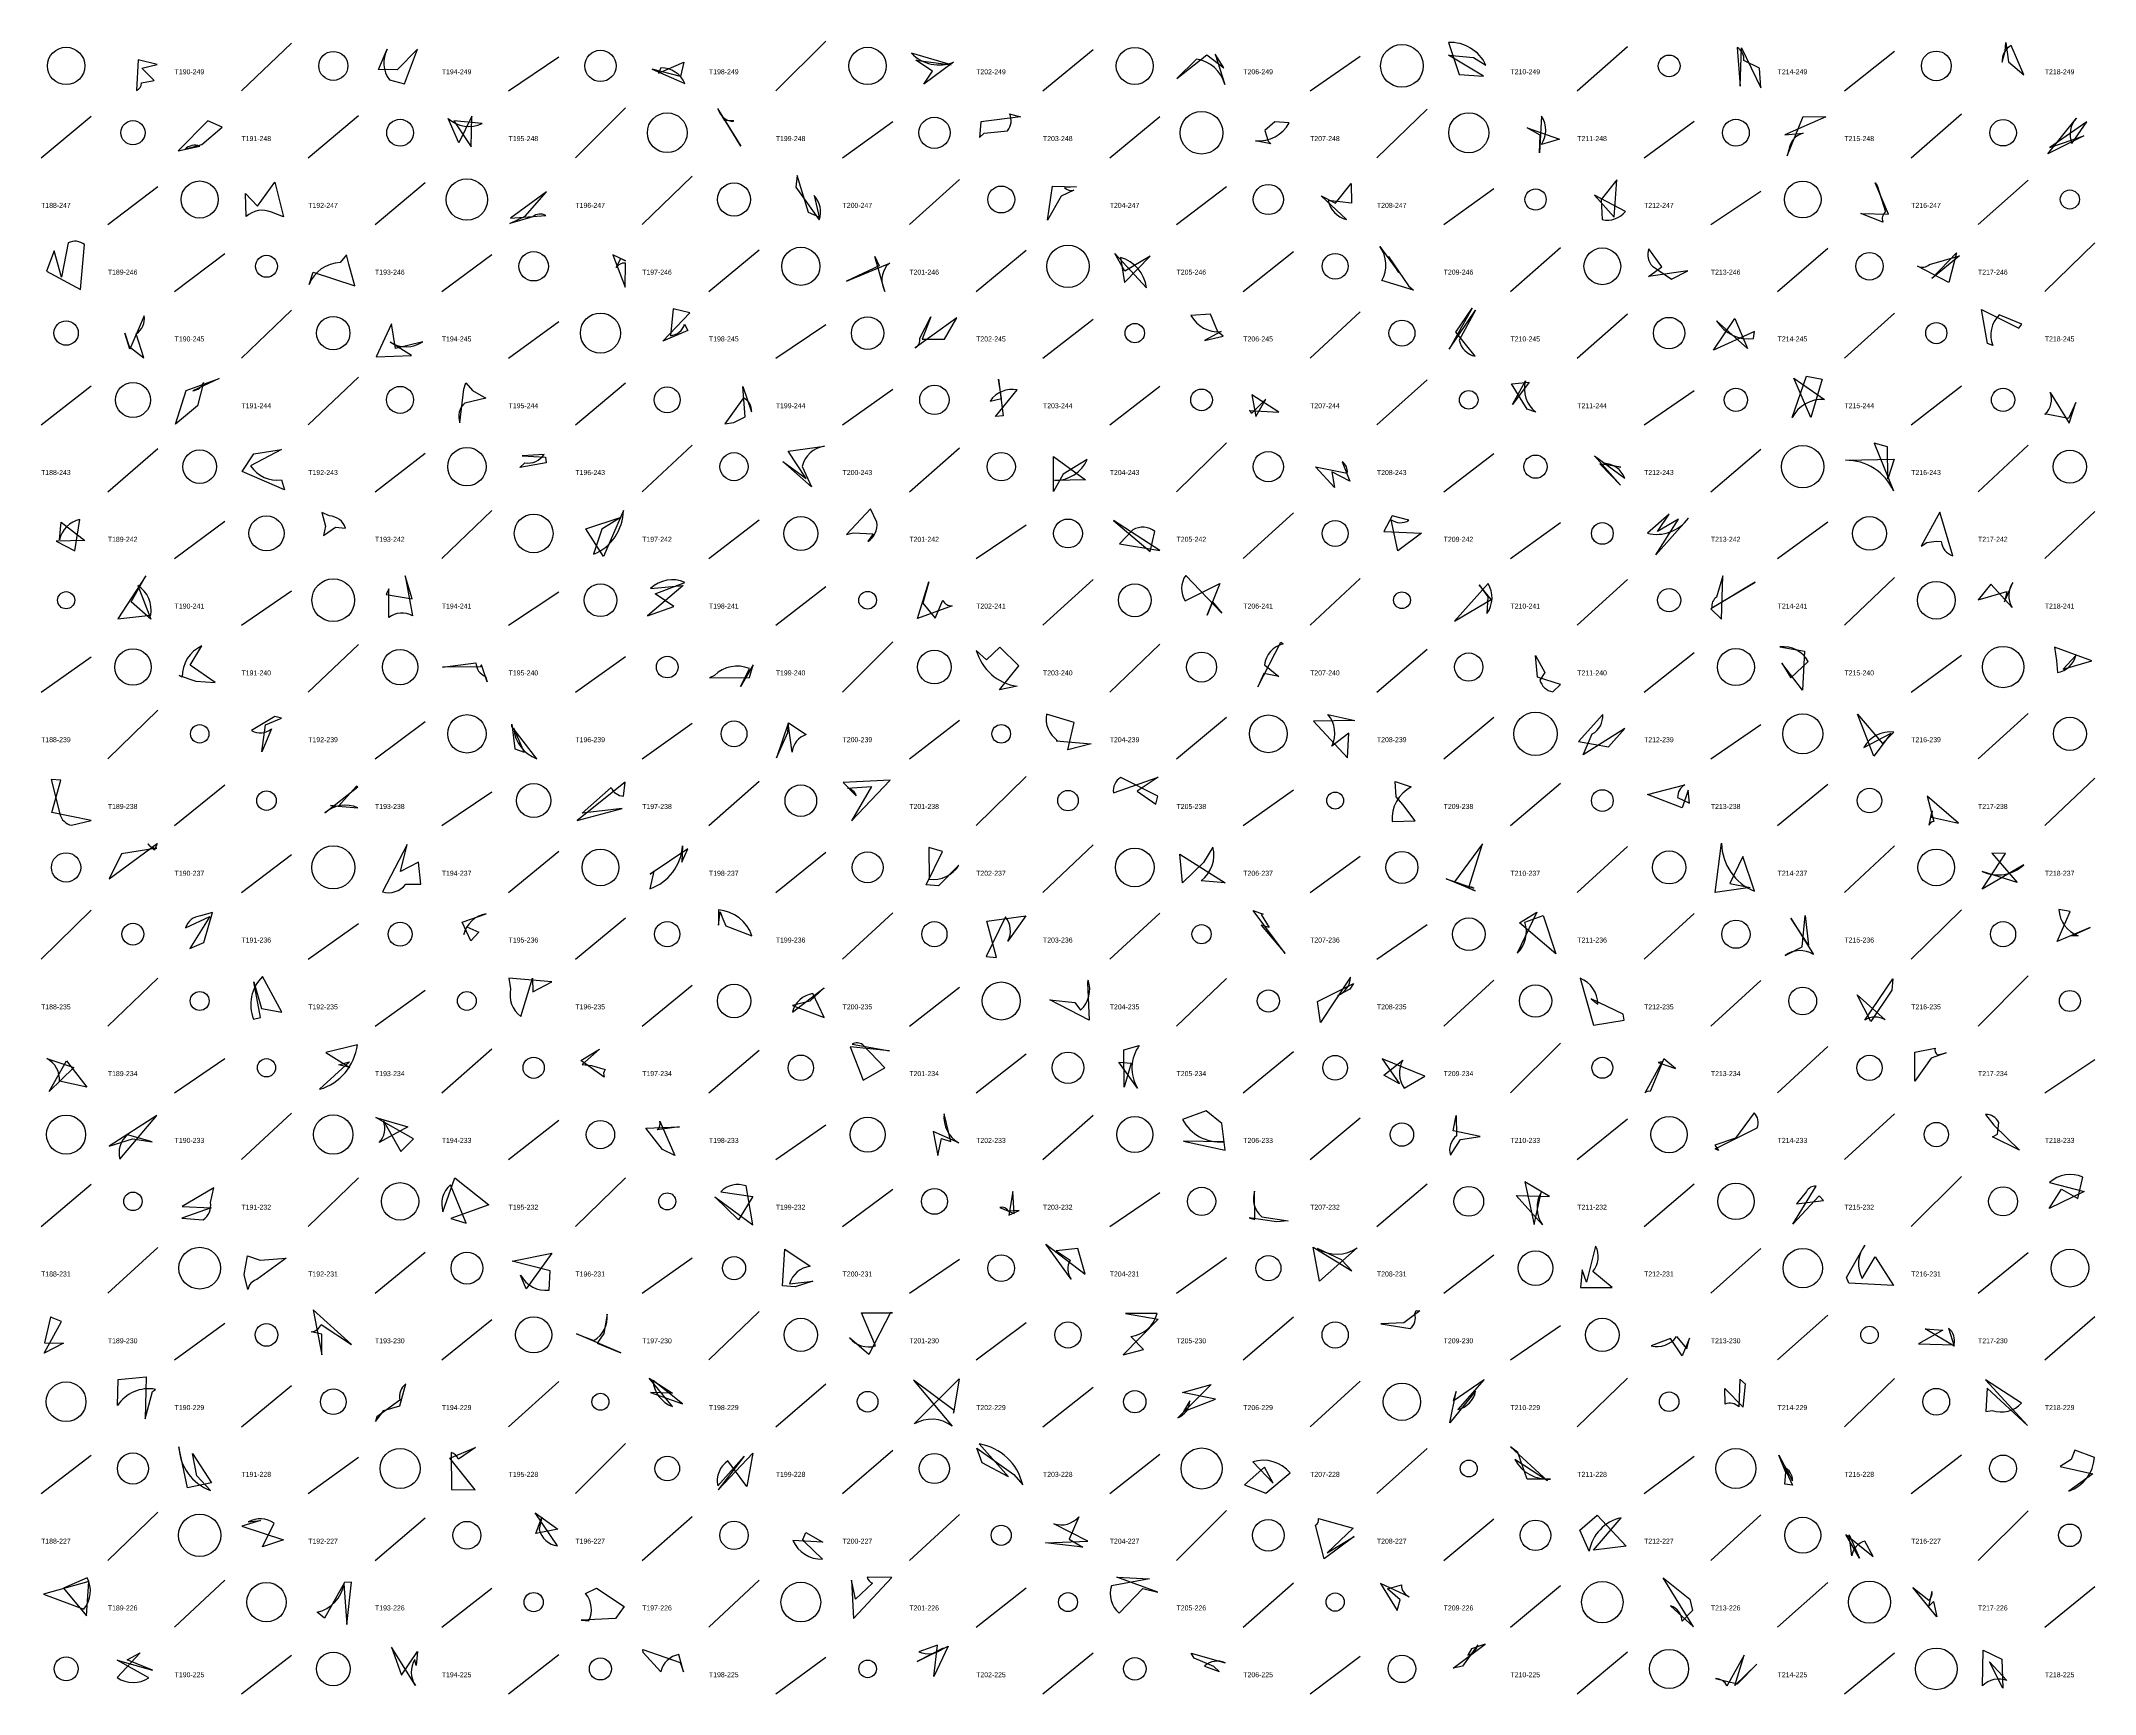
# Model space of a CAD drawing. Header units: millimetres. Extents: x -1 to 9990, y 0 to 15990.
# Drawn here: x 7520 to 8750, y 9000 to 9990 of the extents above; entities that cross this region are included whole.
import ezdxf

# ---------------------------------------------------------------- set-up
doc = ezdxf.new("R2010")
doc.units = ezdxf.units.MM
doc.layers.add('TEXT', color=3, linetype='Continuous')
doc.layers.add('WALL', color=1, linetype='Continuous')

msp = doc.modelspace()

# ---------------------------------------------------------------- linework, layer by layer
for points in [[(8362.8, 9981.4), (8377.9, 9980), (8385.3, 9975.5, 0.3), (8362.8, 9989.1), (8369.3, 9969.8), (8383.9, 9968.8)], [(8698.3, 9977.5), (8707.5, 9969.6), (8699.9, 9987.2, 0.3), (8694.4, 9977.2), (8696.2, 9983.8), (8696.6, 9989.1)], [(7589.5, 9975.9), (7578.2, 9978.6), (7577.2, 9960.3, 0.3), (7580.2, 9964.8), (7587.8, 9966.2), (7580.4, 9973.7)], [(7733.2, 9972.7), (7722, 9972.8), (7727.3, 9985, 0.3), (7728.7, 9966.6), (7737.6, 9964.3), (7745.5, 9985.1)], [(7902.9, 9968.6), (7886, 9973), (7905.5, 9964.5, 0.3), (7891.2, 9973.9), (7889.8, 9970.6), (7904.9, 9977.3)], [(8043.8, 9978.5), (8065, 9975.7), (8041.2, 9982.6, 0.3), (8066.5, 9977.2), (8048.6, 9964.1), (8053.8, 9971.9)], [(8228.3, 9973.8), (8223.1, 9982.1), (8228.9, 9963.8, 0.3), (8211.9, 9979.1), (8200.2, 9967.5), (8218.2, 9981.6)], [(8550, 9961.9), (8549.2, 9973.7), (8539.8, 9978.2, 0.3), (8535.7, 9986), (8537.5, 9962.9), (8538.4, 9985.8)], [(7619.8, 9942.1), (7602.1, 9924.1), (7615, 9926.9, 0.3), (7606.2, 9925.1), (7616.2, 9927.9), (7628.4, 9938.3)], [(7778, 9944.9), (7770.1, 9928.9), (7763.7, 9943.6, 0.3), (7784.2, 9940.6), (7767.1, 9942.1), (7777.6, 9926.6)], [(7927.6, 9945.3), (7939, 9926.9), (7925.3, 9949.5, 0.3), (7934.1, 9941.7), (7934.8, 9942.2), (7929.5, 9942.4)], [(8081.9, 9932.2), (8084.7, 9934.7), (8098.7, 9936.2, 0.3), (8100, 9946.3), (8106.5, 9944.5), (8082.7, 9941.5)], [(8254.9, 9930), (8256.5, 9928.4), (8247.3, 9930.2, 0.3), (8267.5, 9940.9), (8258.9, 9941.5), (8252.9, 9936.4)], [(8410, 9937.9), (8429.4, 9931.2), (8418.5, 9927.9, 0.3), (8418.6, 9944.9), (8417.4, 9922.9), (8417.8, 9933.5)], [(8588.8, 9944.5), (8564.2, 9933.8), (8575.3, 9934.8, 0.3), (8566.7, 9924.8), (8565.7, 9921.1), (8575.2, 9944.8)], [(8743.3, 9933.2), (8721.8, 9922.4), (8738.9, 9943.7, 0.3), (8736.2, 9928.6), (8745.1, 9941.5), (8722.9, 9926.2)], [(7659.9, 9905.3), (7665.1, 9884.7), (7657.9, 9887.4, 0.3), (7642.9, 9884.8), (7642.4, 9898.6), (7649.6, 9891.1)], [(7972.9, 9909.3), (7972.1, 9902.3), (7985.9, 9882.8, 0.3), (7982.9, 9897.4), (7986, 9884.5), (7979.5, 9887.2)], [(8125.8, 9902.9), (8140.1, 9902.5), (8133, 9902.2, 0.3), (8138.4, 9900.5), (8131, 9897.1), (8122.8, 9882.6)], [(8304.5, 9904.5), (8304.7, 9892.8), (8290.8, 9894.5, 0.3), (8301.8, 9883.1), (8286.6, 9897.3), (8295.2, 9892.9)], [(8463.6, 9906.7), (8454.3, 9895), (8454.9, 9883, 0.3), (8468.8, 9887.9), (8450.4, 9897.6), (8462.1, 9884.4)], [(8618.3, 9905), (8619.5, 9903.4), (8624.6, 9887.7, 0.3), (8622.9, 9881.5), (8609.8, 9886.7), (8626.4, 9886.2)], [(7822.6, 9899.6), (7801.1, 9883.8), (7822.2, 9885.5, 0.3), (7814.5, 9884.7), (7800.8, 9880.6), (7810, 9885.1)], [(7523.2, 9852), (7543.6, 9841.2), (7546, 9868, 0.3), (7536.3, 9869), (7532.3, 9848.5), (7527.9, 9864.2)], [(8339, 9843.3), (8341.9, 9840.8), (8322.9, 9846.4, 0.3), (8321.7, 9866.9), (8333.1, 9851.2), (8326.9, 9860.8)], [(8482.6, 9848.9), (8490.7, 9854.6), (8482.8, 9865.5, 0.3), (8485.1, 9855), (8496.5, 9847.3), (8506.3, 9852.2)], [(7704.4, 9856.2), (7702.9, 9861.8), (7699.1, 9857.2, 0.3), (7680.5, 9844.1), (7682.9, 9851.4), (7708, 9843.4)], [(7862.5, 9861.9), (7869.7, 9842.6), (7869.9, 9856.9, 0.3), (7864.5, 9854.2), (7867.2, 9859.6), (7869.9, 9858.3)], [(8002.4, 9846), (8028.3, 9856.8), (8026.4, 9855.3, 0.3), (8025.3, 9840), (8019.4, 9860.8), (8022, 9855.3)], [(8169.1, 9852.1), (8163.1, 9862.6), (8182, 9842.1, 0.3), (8166.5, 9860.3), (8168.8, 9845.3), (8184.3, 9861.1)], [(8667.2, 9863), (8662.5, 9845.3), (8643.8, 9855.1, 0.3), (8651, 9856.1), (8668.9, 9861.2), (8652.4, 9847.7)], [(7908.6, 9827.2), (7898.5, 9829.5), (7897, 9813.4, 0.3), (7905.4, 9820.3), (7907.4, 9816.6), (7892.4, 9810.1)], [(8363.2, 9805.3), (8379, 9828.8), (8369.3, 9810.8, 0.3), (8378.9, 9801.1), (8367.3, 9815.6), (8377.1, 9830)], [(8704.5, 9817.9), (8706.2, 9820.3), (8692.7, 9825.9, 0.3), (8688.8, 9807.6), (8685.7, 9808.7), (8682, 9829.2)], [(7572.8, 9807), (7581.5, 9800.2), (7577, 9814.6, 0.3), (7581.7, 9825.3), (7573.1, 9805.3), (7570.1, 9815)], [(7720.7, 9800.7), (7741.9, 9801.5), (7729, 9809.6, 0.3), (7748.6, 9809.8), (7732.3, 9805.8), (7729.8, 9820.6)], [(8061, 9811.3), (8068.5, 9824.1), (8043.5, 9806.1, 0.3), (8046.3, 9812), (8052.9, 9824.7), (8047.6, 9811.3)], [(8224.7, 9815.7), (8220.4, 9826.4), (8208.6, 9825.6, 0.3), (8226.7, 9815.9), (8216.8, 9810.6), (8228, 9813.1)], [(8534.3, 9823.8), (8541.9, 9805.7), (8523.4, 9822.4, 0.3), (8545.6, 9811.7), (8546.1, 9816), (8521.6, 9804.7)], [(7606.8, 9780.6), (7626.6, 9787.8), (7610.9, 9780.5, 0.3), (7617.2, 9785.4), (7613.6, 9771.4), (7600.6, 9760.5)], [(7778.3, 9780.6), (7786.3, 9776.1), (7773.7, 9773.1, 0.3), (7770.8, 9761.3), (7773.1, 9781.5), (7774.4, 9785.3)], [(7941.7, 9764.9), (7940.2, 9783), (7945.5, 9767.8, 0.3), (7940.7, 9776.2), (7929.5, 9760.7), (7934.9, 9761.4)], [(8096.1, 9765.4), (8091.6, 9765), (8104.6, 9781, 0.3), (8088.4, 9774.3), (8095.1, 9775.8), (8093.4, 9787.5)], [(8411.1, 9785.6), (8401.3, 9772.3), (8408.9, 9786.4, 0.3), (8415.2, 9767.7), (8410, 9769.4), (8400.7, 9784.7)], [(8579.8, 9764.4), (8569.6, 9788), (8588, 9775.2, 0.3), (8568.7, 9764.4), (8577.3, 9789.3), (8586.6, 9787.4)], [(8734.2, 9763.9), (8720.1, 9766.6), (8720.2, 9766.3, 0.3), (8723.2, 9779.5), (8734.5, 9761.1), (8738.6, 9773.4)], [(8247.5, 9765.1), (8253.4, 9775.5), (8244.8, 9766.8, 0.3), (8243.7, 9768.7), (8261.2, 9767.6), (8245, 9778)], [(7647.5, 9742.7), (7664, 9745.2), (7645.5, 9735.5, 0.3), (7664, 9727.2), (7665.8, 9721.2), (7640.5, 9732.1)], [(7822.5, 9737.2), (7806.8, 9734.6), (7809.7, 9737.3, 0.3), (7821.2, 9742.3), (7808.1, 9741.5), (7822, 9740.6)], [(7978.1, 9728), (7967.4, 9744.2), (7989.1, 9747.3, 0.3), (7975.8, 9735.2), (7981.3, 9722.9), (7964.3, 9738.1)], [(8625.8, 9746.9), (8617.8, 9749.1), (8629.4, 9720.5, 0.3), (8600.6, 9738.8), (8629.7, 9739.5), (8625.9, 9727.7)], [(8126.3, 9741.1), (8145.4, 9727.1), (8127, 9726.7, 0.3), (8146.5, 9739.3), (8132.2, 9730.5), (8126.4, 9720.1)], [(8294.6, 9722.5), (8283.2, 9734.9), (8302.2, 9731.2, 0.3), (8299.2, 9737.9), (8303.8, 9726.4), (8293, 9731.9)], [(8465.9, 9723.9), (8450.3, 9741.5), (8468.4, 9728.2, 0.3), (8455.9, 9737), (8466.1, 9734.8), (8453.6, 9736.6)], [(7689.2, 9693.7), (7696.4, 9698.8), (7702.4, 9698.2, 0.3), (7692.7, 9705.5), (7688.1, 9707.5), (7690.4, 9699.3)], [(7867.4, 9704.8), (7855.9, 9697.5), (7850.9, 9682.5, 0.3), (7868.7, 9708.8), (7856.9, 9681.3), (7846.2, 9697.8)], [(8006.3, 9695.3), (8018.4, 9694.8), (8015.1, 9690.1, 0.3), (8020.5, 9701.7), (8016.8, 9709.7), (8002.4, 9694.4)], [(8346.8, 9695.1), (8332.5, 9684.6), (8328.5, 9703.2, 0.3), (8339.2, 9702.9), (8329.1, 9705.6), (8324.2, 9696.1)], [(8488, 9696.2), (8495.1, 9706.5), (8482, 9695.1, 0.3), (8506.6, 9704.1), (8487.1, 9682.2), (8500.7, 9703.6)], [(8649.4, 9689.6), (8654.9, 9690.4), (8658, 9690.1, 0.3), (8664.9, 9681.7), (8657.2, 9707.8), (8645.9, 9687.3)], [(7529.1, 9690.3), (7540.3, 9684.5), (7543.3, 9703.3, 0.3), (7531, 9691.1), (7532, 9701.7), (7546.3, 9690.7)], [(8162.2, 9702.8), (8184.2, 9684.1), (8187.1, 9696.2, 0.3), (8173.8, 9697.2), (8165.9, 9688.8), (8189.9, 9684.7)], [(7582.8, 9669.7), (7565.9, 9643.9), (7585.7, 9646, 0.3), (7577.9, 9663.9), (7585.8, 9643.6), (7573.9, 9654)], [(7742.2, 9655.8), (7738.1, 9669.6), (7742.5, 9645.7, 0.3), (7728.2, 9644.6), (7728.2, 9661.8), (7726.6, 9658.4)], [(8221.5, 9654.1), (8227.2, 9647.3), (8205.5, 9669.9, 0.3), (8205.1, 9654.6), (8225.9, 9665.1), (8218.4, 9646)], [(8526.3, 9643.6), (8527.1, 9669.6), (8523.4, 9656.8, 0.3), (8520.6, 9650.5), (8546.6, 9665.9), (8520, 9649.9)], [(7898.9, 9651.2), (7887.7, 9658.8), (7905.6, 9665.7, 0.3), (7885, 9662.1), (7904.6, 9663.9), (7883.2, 9645.6)], [(8048.1, 9653.2), (8055.4, 9644.2), (8060, 9655, 0.3), (8065.7, 9651.6), (8044.9, 9644.1), (8051.6, 9666)], [(8381.2, 9664.2), (8386.4, 9657), (8385.9, 9647.1, 0.3), (8386.6, 9665), (8366.4, 9642.4), (8388.4, 9655.4)], [(8697.3, 9660.3), (8695.8, 9654), (8700.9, 9665.7, 0.3), (8700.4, 9650.7), (8687.7, 9664.6), (8680.1, 9655.2)], [(7624.2, 9605.8), (7609.3, 9616.2), (7616.2, 9627.6, 0.3), (7604.5, 9609), (7602.6, 9610), (7612.6, 9606.6)], [(8094.1, 9627), (8086.1, 9619.3), (8080.1, 9625, 0.3), (8104.6, 9603.5), (8093.9, 9601.4), (8105.5, 9615.8)], [(8248.6, 9603.2), (8262.4, 9629.9), (8263.8, 9628.9, 0.3), (8252.6, 9616.3), (8261.2, 9609.3), (8252.3, 9611.1)], [(8414.9, 9621.9), (8420.6, 9611.7), (8417.6, 9607.2, 0.3), (8425.3, 9600.2), (8429.9, 9604.5), (8416.2, 9608.9)], [(8562.5, 9617.4), (8567.8, 9608.5), (8578.3, 9618.4, 0.3), (8561.4, 9627.1), (8576.1, 9624.5), (8574.9, 9601.1)], [(8725.8, 9626.9), (8727, 9619), (8727.5, 9611.7, 0.3), (8738.6, 9622), (8730.9, 9613.8), (8748.1, 9618.7)], [(7782.9, 9615.2), (7760.4, 9614.9), (7780.4, 9617.6, 0.3), (7786.2, 9609.3), (7787.2, 9606.1), (7783.8, 9616.3)], [(7946.4, 9616.4), (7938.8, 9603.4), (7944.3, 9614.1, 0.3), (7923.3, 9610), (7920.3, 9608.5), (7944.3, 9608.7)], [(7663.9, 9584.3), (7660, 9585.3), (7646.1, 9576.9, 0.3), (7658, 9577.9), (7652.3, 9564.3), (7654.5, 9580.3)], [(8134.9, 9565.4), (8138.7, 9581.7), (8122.2, 9586.7, 0.3), (8128.6, 9571.1), (8128, 9570.9), (8148.8, 9569)], [(8302.3, 9560.6), (8303.2, 9575.3), (8293, 9567.7, 0.3), (8290.6, 9586.6), (8306.7, 9583), (8282.1, 9582.6)], [(8468.4, 9578.1), (8443.5, 9562.4), (8448.9, 9574.9, 0.3), (8455.2, 9586.6), (8440.7, 9570.4), (8458.6, 9567.2)], [(8607.8, 9586.7), (8622.8, 9569.2), (8629.6, 9576, 0.3), (8611.7, 9566.9), (8627.9, 9575.3), (8617.6, 9561.7)], [(7803.8, 9566), (7809.3, 9564), (7803.1, 9578.3, 0.3), (7816.9, 9560.1), (7802, 9579.4), (7802, 9580.8)], [(7967.3, 9575.7), (7967.6, 9581.6), (7978.2, 9574.5, 0.3), (7969.8, 9564), (7967.5, 9581.1), (7960.5, 9560.7)], [(7531.9, 9547.2), (7526.1, 9547.6), (7531.3, 9527.1, 0.3), (7538.3, 9520.2), (7549.9, 9523.1), (7526.5, 9527.9)], [(7868, 9530.3), (7844.1, 9527.5), (7861.5, 9542.8, 0.3), (7868.7, 9537.7), (7869.8, 9546.1), (7841.1, 9523.1)], [(8028.5, 9547.2), (8000.4, 9545.9), (8008.2, 9537.9, 0.3), (8002.9, 9542.4), (8017.4, 9543.5), (8005.3, 9522.8)], [(8187.7, 9532.9), (8188.8, 9537.6), (8166.6, 9548.9, 0.3), (8162.2, 9539.6), (8189, 9549), (8176.4, 9540.6)], [(8331.6, 9537.3), (8330.9, 9546.5), (8340.6, 9543.2, 0.3), (8329.1, 9522.4), (8342.9, 9522.9), (8335.5, 9532.6)], [(7698, 9531.4), (7693.4, 9532), (7709.6, 9530.7, 0.3), (7690, 9527.6), (7709.6, 9543.3), (7708.8, 9543.7)], [(8502.8, 9530.7), (8482.1, 9538.7), (8504.5, 9544.4, 0.3), (8500.1, 9536.9), (8507.3, 9533.5), (8506.5, 9541.2)], [(8668.2, 9521.4), (8649.5, 9537.6), (8653.5, 9522.5, 0.3), (8650.8, 9520.2), (8652.6, 9528.8), (8652.2, 9525.1)], [(7589.6, 9509.3), (7587.9, 9505.3), (7584, 9509.1, 0.3), (7589.4, 9506.6), (7568.2, 9503.1), (7560.7, 9488.1)], [(7735.2, 9492.6), (7739.2, 9508.7), (7724.4, 9480.3, 0.3), (7738.4, 9484.9), (7747.4, 9484.9), (7746.1, 9498.2)], [(7884.8, 9491), (7886.9, 9492.7), (7884.6, 9482.2, 0.3), (7904.2, 9508), (7903.7, 9498.2), (7907.3, 9506.2)], [(8378.9, 9480.9), (8361.4, 9488.1), (8378, 9482.5, 0.3), (8375.1, 9482.9), (8383.3, 9509.1), (8366.5, 9486.3)], [(8543.5, 9483), (8522.6, 9480), (8526.4, 9509.5, 0.3), (8546.1, 9480.7), (8539.1, 9501.5), (8531.4, 9485.3)], [(8059.8, 9504.5), (8051.6, 9507), (8051.8, 9488, 0.3), (8069.7, 9496.3), (8057.5, 9483.9), (8050, 9484.6)], [(8201.9, 9503), (8229.2, 9485.8), (8214.8, 9487, 0.3), (8221.8, 9507.2), (8216.2, 9498), (8203.5, 9485.8)], [(8688.3, 9503.5), (8703.5, 9485.9), (8682.5, 9492.5, 0.3), (8707.5, 9496.6), (8682.5, 9481.9), (8696.5, 9503.3)], [(7617.5, 9450.1), (7622.7, 9468), (7615.4, 9465.9, 0.3), (7606.5, 9458.9), (7621, 9465.5), (7609.1, 9446.4)], [(7777.4, 9451.1), (7772.2, 9462.3), (7786.6, 9467.2, 0.3), (7773.1, 9454.8), (7774.9, 9459.4), (7782.1, 9456.2)], [(7928.3, 9464.3), (7930, 9460), (7945.7, 9454.1, 0.3), (7925.7, 9469.5), (7925.7, 9460.5), (7926.6, 9468.4)], [(8086.3, 9462.8), (8109.8, 9465.9), (8099, 9450.8, 0.3), (8097.5, 9465.4), (8085.9, 9441.6), (8092.1, 9441.1)], [(8265.1, 9443.4), (8245.9, 9469.2), (8251.9, 9467, 0.3), (8250.6, 9466.8), (8255.5, 9459.1), (8250.7, 9460.5)], [(8405.4, 9461.8), (8415.7, 9468.2), (8404, 9443.6, 0.3), (8408.5, 9462.2), (8419.6, 9466.2), (8427.2, 9443.3)], [(8578.4, 9448.4), (8567.9, 9464.6), (8581.4, 9442.9, 0.3), (8564.4, 9442.3), (8574.6, 9447.4), (8576.5, 9466.2)], [(8727.3, 9450.6), (8735.2, 9468.5), (8728.4, 9469.7, 0.3), (8740, 9454.1), (8735.9, 9454), (8747.1, 9459.1)], [(7652.1, 9410.4), (7664.1, 9408.4), (7652.6, 9429.6, 0.3), (7647.2, 9404.1), (7651.5, 9405.1), (7647.4, 9426.5)], [(7825.9, 9426.5), (7800.1, 9428.7), (7801.2, 9422.2, 0.3), (7807.3, 9405.8), (7814.4, 9428.7), (7814.6, 9420.5)], [(7970, 9412.3), (7988.9, 9405.2), (7982.1, 9419.5, 0.3), (7970, 9408.3), (7988.9, 9422.9), (7980.4, 9414.9)], [(8124.1, 9415.7), (8139, 9414), (8142.5, 9409.5, 0.3), (8147.1, 9427.5), (8146.6, 9426.1), (8147.6, 9403.5)], [(8306, 9425.4), (8303.8, 9422.1), (8296.5, 9418.3, 0.3), (8304.2, 9429.2), (8286.2, 9402.2), (8284.4, 9414.6)], [(8467.5, 9407.2), (8448.3, 9416.3), (8452.4, 9413.1, 0.3), (8441.7, 9428.7), (8449.8, 9400.5), (8468, 9403.6)], [(8615.7, 9402.8), (8607.6, 9418.7), (8624.3, 9403.7, 0.3), (8612.3, 9403.5), (8629, 9428.3), (8628.4, 9421.5)], [(7698.4, 9376.8), (7704.7, 9378.5), (7686.8, 9362.1, 0.3), (7709.4, 9388.8), (7690.5, 9384.1), (7704.9, 9375.2)], [(7844, 9376.9), (7849.7, 9376.4), (7857.9, 9373.9, 0.3), (7857.3, 9369.3), (7843.3, 9379.3), (7854.4, 9386.1)], [(8012.3, 9367.6), (8025.4, 9374.9), (8012.1, 9388.8, 0.3), (8005.8, 9389.2), (8028.1, 9385.1), (8004.6, 9387.6)], [(8168.7, 9363.3), (8168.4, 9385.8), (8177.7, 9388.4, 0.3), (8176.6, 9362.8), (8165.4, 9378.3), (8172.8, 9377.7)], [(8642.2, 9367), (8642.1, 9384.4), (8654.3, 9386.8, 0.3), (8655.7, 9382.8), (8661, 9384), (8652, 9380.7)], [(7535.2, 9379.2), (7547.4, 9363.3), (7531, 9366.9, 0.3), (7523.5, 9380.5), (7539.7, 9375.1), (7524.8, 9360.7)], [(8333.5, 9365.3), (8324.1, 9370.6), (8335.5, 9379.5, 0.3), (8336.4, 9362.8), (8348.7, 9370), (8323.1, 9380.4)], [(8498.8, 9374.6), (8491.8, 9380.3), (8483.7, 9360.8, 0.3), (8480.6, 9360), (8490.9, 9378.6), (8488.4, 9378.2)], [(8227.1, 9341.6), (8217.7, 9349.2), (8203.6, 9344.1, 0.3), (8228, 9330.7), (8204.2, 9331.1), (8229.2, 9325.6)], [(8524.5, 9325.4), (8522.6, 9326.4), (8547.8, 9339, 0.3), (8545.9, 9348), (8534.7, 9332.9), (8522.4, 9328.7)], [(7574.8, 9332.5), (7586.5, 9330.7), (7571.8, 9334.8, 0.3), (7567.2, 9320.2), (7589.4, 9346.4), (7560.8, 9328.1)], [(7720.5, 9345.2), (7739.6, 9339.6), (7722.5, 9330.3, 0.3), (7725, 9343.2), (7735.4, 9324.9), (7743, 9332.5)], [(7882.2, 9338.8), (7902.3, 9339.7), (7888.9, 9337.8, 0.3), (7890.6, 9343.1), (7899.6, 9322.4), (7892.1, 9326)], [(8059.2, 9332.7), (8064.8, 9330.8), (8060.8, 9347.4, 0.3), (8069.6, 9330), (8054.3, 9336.9), (8057.1, 9322.5)], [(8365.6, 9337.2), (8367.5, 9346.5), (8367.6, 9334.3, 0.3), (8364, 9322.7), (8370.1, 9332.1), (8381.8, 9333.8)], [(8688.6, 9333.6), (8691.7, 9335.2), (8692.4, 9342.2, 0.3), (8684.4, 9347.1), (8689.4, 9340.6), (8704.9, 9325.7)], [(7621.8, 9291.1), (7604.2, 9285), (7617, 9283.9, 0.3), (7621.4, 9294.4), (7623.4, 9303), (7604.4, 9292)], [(7765.4, 9284.8), (7774.6, 9281.9), (7765.1, 9304.9, 0.3), (7760.7, 9288.8), (7767.8, 9309.1), (7788.2, 9292.9)], [(7923.4, 9297.7), (7946.2, 9281), (7942.2, 9304.2, 0.3), (7927, 9300.7), (7946.2, 9298), (7937.7, 9284)], [(8099.6, 9286.8), (8105.7, 9289.6), (8099.4, 9289.2, 0.3), (8094.2, 9291.4), (8102.8, 9287.7), (8102, 9300.9)], [(8243.4, 9285.1), (8246.8, 9284.1), (8246.7, 9301.1, 0.3), (8251, 9285.7), (8266.9, 9283.4), (8259.8, 9282.7)], [(8408.6, 9306.6), (8414.2, 9281.1), (8418.4, 9300.4, 0.3), (8419.2, 9281), (8403.4, 9298.6), (8423.4, 9298)], [(8584.9, 9298.4), (8569, 9281.3), (8583, 9304.1, 0.3), (8577.3, 9301), (8571.2, 9293.6), (8587.4, 9295.5)], [(8729.9, 9302.3), (8739.8, 9296.7), (8742.8, 9309.5, 0.3), (8722.8, 9306.2), (8743.6, 9300.9), (8722.6, 9290.8)], [(7651.3, 9259.8), (7666.8, 9261), (7649.2, 9248.1, 0.3), (7643.9, 9242.2), (7641.7, 9251.1), (7643.6, 9262.4)], [(7825.8, 9264), (7810.6, 9242.6), (7807.2, 9250.7, 0.3), (7824.3, 9241.8), (7824.9, 9253.4), (7802.2, 9259.2)], [(7964, 9244.4), (7965.4, 9266.4), (7980.6, 9256.1, 0.3), (7968.3, 9245.6), (7982.1, 9247.1), (7971.7, 9243.9)], [(8140.9, 9266.7), (8127.9, 9265.4), (8136.3, 9259.7, 0.3), (8136.8, 9248.4), (8121.8, 9269.4), (8145.2, 9251.3)], [(8304.9, 9253.4), (8298.8, 9259.9), (8284.4, 9266.7, 0.3), (8308.2, 9267.2), (8285.7, 9247.2), (8281.9, 9267.5)], [(8441.9, 9243.5), (8460.9, 9243.4), (8449.4, 9253, 0.3), (8451, 9268.2), (8445.5, 9246.7), (8442.9, 9254)], [(8602.7, 9246), (8601.2, 9249.3), (8612.3, 9268.8, 0.3), (8610.7, 9248.7), (8618.3, 9261.8), (8629.4, 9244.6)], [(7521.9, 9204.1), (7532.3, 9223.1), (7526.3, 9225.4, 0.3), (7525.6, 9225.6), (7522, 9210.2), (7533.5, 9210.1)], [(7688.1, 9203.1), (7688.1, 9215.4), (7681.7, 9216.9, 0.3), (7687.8, 9221.3), (7706, 9209.3), (7682.9, 9230)], [(7867.2, 9204.2), (7840.7, 9215.6), (7851.1, 9211.7, 0.3), (7859, 9227.4), (7857, 9215.8), (7853, 9210)], [(8028.6, 9228.4), (8015.7, 9203.3), (8004.2, 9213.2, 0.3), (8019.7, 9208.4), (8011.4, 9228.2), (8029.8, 9228.3)], [(8168.1, 9203), (8180.2, 9206.3), (8172.7, 9214, 0.3), (8188.4, 9227.8), (8169.5, 9227.9), (8188.9, 9224.5)], [(8336.1, 9222.3), (8322.4, 9221.7), (8340, 9218.8, 0.3), (8342.7, 9227.6), (8343.6, 9229.6), (8345.7, 9229.5)], [(8502.8, 9202.4), (8495.8, 9212.8), (8484.2, 9208.4, 0.3), (8499.4, 9214), (8505.6, 9206.7), (8507.3, 9213)], [(8658.9, 9217.8), (8644.4, 9209.7), (8665.6, 9209, 0.3), (8662.3, 9219.1), (8665.8, 9208.2), (8648.3, 9218.7)], [(7582.3, 9164.7), (7586.7, 9181.1), (7588.5, 9182.4, 0.3), (7565.7, 9172.7), (7566.2, 9188.3), (7582.9, 9189.9)], [(7884.9, 9180.6), (7904.2, 9173.7), (7886.5, 9187.8, 0.3), (7898.2, 9172.1), (7884.2, 9189.2), (7898.2, 9180.2)], [(8066.9, 9169.7), (8042.4, 9187.9), (8065.7, 9160.4, 0.3), (8042.9, 9161.7), (8069.8, 9188.7), (8066.4, 9168.1)], [(8365.6, 9175.6), (8384.2, 9188.3), (8368.4, 9170.3, 0.3), (8379.1, 9181.4), (8363.7, 9162.4), (8367.5, 9181.2)], [(8540.8, 9185.5), (8537.3, 9188.5), (8536.7, 9171.9, 0.3), (8528.5, 9173.6), (8528.4, 9182.9), (8539.4, 9171.8)], [(8685.5, 9183.2), (8684.6, 9169.1), (8688.5, 9169.8, 0.3), (8706.1, 9174.2), (8684.4, 9188.2), (8709.6, 9160.8)], [(7725.2, 9169.8), (7734.8, 9172.5), (7738.5, 9185.7, 0.3), (7734.8, 9176), (7721, 9166), (7720.3, 9163.2)], [(8203.6, 9180.6), (8220.8, 9185.3), (8200.8, 9165.4, 0.3), (8207.9, 9175.6), (8204.2, 9169.2), (8223.4, 9176.6)], [(7622, 9126.5), (7607.7, 9123.5), (7602.5, 9147.9, 0.3), (7621.4, 9121.8), (7613.2, 9130.6), (7610.6, 9143.9)], [(7764.8, 9141.2), (7780.2, 9147.5), (7769.9, 9140.6, 0.3), (7765.5, 9144.5), (7765.8, 9122.5), (7780, 9122.2)], [(7946.2, 9144.2), (7942.6, 9124.2), (7931.3, 9139.6, 0.3), (7925.2, 9124.6), (7941.1, 9142.3), (7925.4, 9122.3)], [(8080.5, 9147.1), (8102.6, 9131.4), (8107.9, 9125.3, 0.3), (8081.8, 9149.7), (8099.4, 9130), (8083.6, 9138.4)], [(8240.8, 9125.2), (8253.5, 9120.3), (8268, 9132.4, 0.3), (8245.6, 9139), (8257.9, 9126.3), (8252.6, 9135.9)], [(8400.1, 9147.9), (8422.1, 9127.7), (8402.6, 9140.4, 0.3), (8424, 9128.7), (8409.9, 9128.6), (8404.3, 9144.6)], [(8564.8, 9132.6), (8560.7, 9143), (8568.9, 9127.7, 0.3), (8563.8, 9135.9), (8568.8, 9125.1), (8564.2, 9125.6)], [(8729.2, 9136.3), (8748.8, 9131.9), (8734.4, 9121.5, 0.3), (8749.7, 9141.6), (8738, 9145.9), (8735.8, 9140.3)], [(7665.2, 9092.2), (7652.6, 9088), (7659.6, 9102.2, 0.3), (7644.1, 9103), (7651.5, 9103.8), (7640.2, 9100.4)], [(7816.2, 9096.1), (7819.8, 9105.9), (7818.3, 9098.6, 0.3), (7829.3, 9088.6), (7815.9, 9108.4), (7829.5, 9098.6)], [(8121.6, 9090.4), (8146.9, 9091.5), (8126.6, 9101.9, 0.3), (8141.5, 9106.1), (8135.6, 9092.7), (8143.8, 9087.8)], [(8306.3, 9094.2), (8288.4, 9081), (8283.3, 9101, 0.3), (8285, 9105), (8305.7, 9099.3), (8290.2, 9084.4)], [(8469.2, 9088.5), (8449.7, 9086), (8466.2, 9105.5, 0.3), (8447.1, 9085.5), (8441.5, 9098.1), (8452, 9107.1)], [(7978, 9096.6), (7988.1, 9090.9), (7970.2, 9091.9, 0.3), (7988, 9080.7), (7977, 9091.3), (7976.2, 9092.4)], [(8600.9, 9095.4), (8617.2, 9082.4), (8612.2, 9091.5, 0.3), (8604.4, 9082.8), (8602.9, 9095.2), (8609, 9081.4)], [(7548.6, 9067.4), (7521.4, 9059.8), (7545.7, 9050.8, 0.3), (7547.6, 9069.6), (7533.5, 9063.4), (7547.3, 9046.8)], [(7701.8, 9066.7), (7689.7, 9045.4), (7685.3, 9048.9, 0.3), (7701.4, 9066), (7703.2, 9041.5), (7705.9, 9066.9)], [(8006.6, 9045.1), (8029.4, 9069.8), (8014.7, 9069.9, 0.3), (8018, 9066.4), (8007.7, 9056.7), (8005.3, 9068.1)], [(8164.2, 9069.9), (8183.9, 9068.9), (8161, 9064.8, 0.3), (8165.6, 9048.3), (8179.9, 9063.2), (8188.8, 9061)], [(8334, 9056.4), (8326.4, 9062.9), (8334.7, 9065.4, 0.3), (8339.4, 9058.1), (8322.1, 9066.1), (8332.1, 9049.9)], [(8507.5, 9056.8), (8508.9, 9049.9), (8502.9, 9043.5, 0.3), (8495.9, 9052.8), (8509.5, 9040.2), (8491.4, 9069.5)], [(7864.1, 9045.2), (7843.5, 9044.2), (7848, 9043.8, 0.3), (7846.1, 9060.1), (7852.7, 9063.4), (7869.1, 9052.4)], [(8655.3, 9046.2), (8641, 9063.7), (8650.5, 9056.2, 0.3), (8652.4, 9061.3), (8650.4, 9052.4), (8653.4, 9055.4)], [(8054.6, 9010.5), (8056.8, 9029.2), (8045.6, 9025.2, 0.3), (8060.2, 9027.5), (8044.6, 9019.5), (8063.3, 9028.6)], [(8384.9, 9029.8), (8376.6, 9027.1), (8374.4, 9023.2, 0.3), (8380.4, 9029.5), (8371.2, 9016.6), (8365.6, 9015.5)], [(7571.5, 9020.5), (7579.4, 9024.6), (7565.6, 9009.8, 0.3), (7584.6, 9009.6), (7565.6, 9020.3), (7586.8, 9014.3)], [(7745.5, 9025.4), (7744.6, 9017), (7743.8, 9020.7, 0.3), (7744.2, 9005.1), (7729.9, 9028.1), (7735.8, 9011.2)], [(7902.8, 9018.9), (7904.7, 9013.3), (7901.9, 9023.6, 0.3), (7891.1, 9013.3), (7880.5, 9024.8), (7880.4, 9026.7)], [(8210.6, 9021.4), (8208.8, 9024.4), (8229.1, 9018.6, 0.3), (8216.8, 9016.7), (8225.6, 9013.5), (8222.4, 9016.4)], [(8534.3, 9005.1), (8540, 9023.3), (8529.6, 9004.7, 0.3), (8522.8, 9009.2), (8535.9, 9006.1), (8547.6, 9017.8)], [(8694.9, 9003.4), (8686.8, 9019.2), (8697.3, 9008, 0.3), (8682.6, 9004.8), (8683, 9026.2), (8694.2, 9020.8)]]:
    msp.add_lwpolyline(points, format="xyb", close=True)
for centre, radius in [((8335, 9975), 12.8), ((7535, 9975), 11.2), ((7695, 9975), 8.7), ((7855, 9975), 9.37), ((8015, 9975), 11.2), ((8175, 9975), 11.1), ((8495, 9975), 6.52), ((8655, 9975), 8.91), ((7575, 9935), 7.24), ((7735, 9935), 8.03), ((7895, 9935), 11.9), ((8055, 9935), 9.35), ((8215, 9935), 12.8), ((8375, 9935), 12), ((8535, 9935), 8.02), ((8695, 9935), 7.95), ((7615, 9895), 11.1), ((7775, 9895), 12.4), ((7935, 9895), 9.93), ((8095, 9895), 8.07), ((8255, 9895), 9.06), ((8575, 9895), 11), ((8415, 9895), 6.38), ((8735, 9895), 5.72), ((7975, 9855), 11.4), ((8135, 9855), 12.7), ((8455, 9855), 11), ((7655, 9855), 6.58), ((7815, 9855), 8.8), ((8295, 9855), 7.71), ((8615, 9855), 8.22), ((7535, 9815), 7.29), ((7695, 9815), 10), ((7855, 9815), 12), ((8015, 9815), 9.74), ((8175, 9815), 5.8), ((8335, 9815), 7.77), ((8495, 9815), 9.43), ((8655, 9815), 6.34), ((7575, 9775), 10.5), ((7735, 9775), 8.09), ((7895, 9775), 7.77), ((8055, 9775), 8.82), ((8215, 9775), 6.47), ((8375, 9775), 5.56), ((8535, 9775), 6.96), ((8695, 9775), 6.98), ((7615, 9735), 10.1), ((7775, 9735), 11.5), ((7935, 9735), 8.42), ((8095, 9735), 8.46), ((8255, 9735), 9.07), ((8415, 9735), 6.96), ((8575, 9735), 12.7), ((8735, 9735), 9.93), ((7655, 9695), 10.5), ((7815, 9695), 11.6), ((7975, 9695), 10.2), ((8615, 9695), 10.1), ((8135, 9695), 8.64), ((8295, 9695), 7.77), ((8455, 9695), 6.5), ((7535, 9655), 5.14), ((7695, 9655), 12.8), ((7855, 9655), 9.81), ((8015, 9655), 5.3), ((8175, 9655), 9.84), ((8335, 9655), 5.02), ((8495, 9655), 6.94), ((8655, 9655), 11.3), ((7575, 9615), 10.9), ((7735, 9615), 10.6), ((7895, 9615), 6.49), ((8055, 9615), 10.1), ((8215, 9615), 8.97), ((8375, 9615), 8.45), ((8535, 9615), 11.1), ((8695, 9615), 12.4), ((7775, 9575), 11.5), ((7935, 9575), 7.75), ((8255, 9575), 11.3), ((8415, 9575), 13), ((8575, 9575), 12), ((8735, 9575), 9.89), ((7615, 9575), 5.52), ((8095, 9575), 5.55), ((7815, 9535), 10.2), ((7655, 9535), 5.85), ((7975, 9535), 9.48), ((8135, 9535), 6.14), ((8295, 9535), 5.08), ((8455, 9535), 6.52), ((8615, 9535), 7.36), ((7695, 9495), 12.9), ((7535, 9495), 8.79), ((7855, 9495), 11), ((8015, 9495), 9.24), ((8175, 9495), 11.6), ((8335, 9495), 9.59), ((8495, 9495), 9.92), ((8655, 9495), 11), ((7575, 9455), 6.54), ((7735, 9455), 7.14), ((7895, 9455), 7.54), ((8055, 9455), 7.53), ((8215, 9455), 5.74), ((8375, 9455), 9.76), ((8535, 9455), 8.44), ((8695, 9455), 7.53), ((7935, 9415), 10), ((8095, 9415), 11.4), ((8415, 9415), 9.7), ((8575, 9415), 8.33), ((7615, 9415), 5.66), ((7775, 9415), 5.63), ((8255, 9415), 6.68), ((8735, 9415), 6.3), ((7655, 9375), 5.47), ((7815, 9375), 6.35), ((7975, 9375), 7.63), ((8135, 9375), 9.4), ((8295, 9375), 7.41), ((8455, 9375), 6.27), ((8615, 9375), 7.54), ((7535, 9335), 11.7), ((7695, 9335), 11.8), ((7855, 9335), 8.49), ((8015, 9335), 10.5), ((8175, 9335), 10.8), ((8335, 9335), 7), ((8495, 9335), 10.9), ((8655, 9335), 7.28), ((7575, 9295), 5.53), ((7735, 9295), 11.2), ((7895, 9295), 5.09), ((8055, 9295), 7.75), ((8215, 9295), 8.45), ((8375, 9295), 8.93), ((8535, 9295), 10.9), ((8695, 9295), 8.71), ((7615, 9255), 12.5), ((7775, 9255), 9.5), ((7935, 9255), 6.92), ((8095, 9255), 8.02), ((8255, 9255), 7.52), ((8415, 9255), 10.4), ((8575, 9255), 11.8), ((8735, 9255), 11.3), ((7815, 9215), 10.8), ((7975, 9215), 10), ((8455, 9215), 10), ((7655, 9215), 6.78), ((8135, 9215), 7.83), ((8295, 9215), 7.85), ((8615, 9215), 5.21), ((7535, 9175), 11.9), ((7695, 9175), 7.69), ((7855, 9175), 5.07), ((8015, 9175), 6.2), ((8175, 9175), 6.69), ((8335, 9175), 11.2), ((8495, 9175), 5.85), ((8655, 9175), 8), ((7575, 9135), 9.3), ((7735, 9135), 12), ((7895, 9135), 7.4), ((8055, 9135), 9.04), ((8215, 9135), 12.3), ((8375, 9135), 5.07), ((8535, 9135), 12), ((8695, 9135), 8.06), ((7615, 9095), 12.7), ((7775, 9095), 8.34), ((7935, 9095), 8.48), ((8255, 9095), 9.42), ((8415, 9095), 9.14), ((8575, 9095), 10.8), ((8095, 9095), 6.01), ((8735, 9095), 6.76), ((7655, 9055), 11.8), ((7975, 9055), 11.9), ((8455, 9055), 12.4), ((8615, 9055), 12.6), ((7815, 9055), 5.75), ((8135, 9055), 5.69), ((8295, 9055), 5.46), ((7535, 9015), 7.19), ((7695, 9015), 10.1), ((7855, 9015), 6.6), ((8015, 9015), 5.27), ((8175, 9015), 6.72), ((8335, 9015), 8.25), ((8495, 9015), 11.7), ((8655, 9015), 12.5)]:
    msp.add_circle(centre, radius)
at = {"layer": 'WALL'}
for p, q in [((7640, 9960), (7670, 9988.7)), ((7960, 9960), (7990, 9989.9)), ((7800, 9960), (7830, 9980.5)), ((8120, 9960), (8150, 9984.9)), ((8280, 9960), (8310, 9980.9)), ((8440, 9960), (8470, 9986.6)), ((8600, 9960), (8630, 9983.8)), ((7520, 9920), (7550, 9945)), ((7680, 9920), (7710, 9945.3)), ((7840, 9920), (7870, 9949.9)), ((8000, 9920), (8030, 9941.7)), ((8160, 9920), (8190, 9944.7)), ((8320, 9920), (8350, 9949.1)), ((8480, 9920), (8510, 9942)), ((8640, 9920), (8670, 9946.3)), ((7560, 9880), (7590, 9902.7)), ((7720, 9880), (7750, 9905.2)), ((7880, 9880), (7910, 9908.9)), ((8040, 9880), (8070, 9906.9)), ((8200, 9880), (8230, 9902.7)), ((8360, 9880), (8390, 9901.6)), ((8680, 9880), (8710, 9906.6)), ((8520, 9880), (8550, 9900)), ((7920, 9840), (7950, 9864.8)), ((8080, 9840), (8110, 9864.7)), ((8400, 9840), (8430, 9866.3)), ((8560, 9840), (8590, 9865.9)), ((8720, 9840), (8750, 9869.1)), ((7600, 9840), (7630, 9862.7)), ((7760, 9840), (7790, 9862)), ((8240, 9840), (8270, 9863.8)), ((7640, 9800), (7670, 9828.8)), ((8280, 9800), (8310, 9827.8)), ((7800, 9800), (7830, 9822)), ((7960, 9800), (7990, 9820.1)), ((8120, 9800), (8150, 9823.3)), ((8440, 9800), (8470, 9826.6)), ((8600, 9800), (8630, 9827)), ((7520, 9760), (7550, 9783.5)), ((7680, 9760), (7710, 9788.6)), ((7840, 9760), (7870, 9785.2)), ((8000, 9760), (8030, 9781.4)), ((8160, 9760), (8190, 9783.3)), ((8320, 9760), (8350, 9787)), ((8480, 9760), (8510, 9780.7)), ((8640, 9760), (8670, 9783.5)), ((7560, 9720), (7590, 9745.8)), ((7720, 9720), (7750, 9743.1)), ((7880, 9720), (7910, 9747.8)), ((8040, 9720), (8070, 9746.3)), ((8200, 9720), (8230, 9749.3)), ((8360, 9720), (8390, 9742.9)), ((8520, 9720), (8550, 9745.4)), ((8680, 9720), (8710, 9747.9)), ((7760, 9680), (7790, 9708.7)), ((8240, 9680), (8270, 9707.4)), ((8720, 9680), (8750, 9708.1)), ((7600, 9680), (7630, 9702.4)), ((7920, 9680), (7950, 9703.2)), ((8080, 9680), (8110, 9700.2)), ((8400, 9680), (8430, 9701.5)), ((8560, 9680), (8590, 9701.9)), ((8280, 9640), (8310, 9668.1)), ((8600, 9640), (8630, 9668.7)), ((7640, 9640), (7670, 9660.6)), ((7800, 9640), (7830, 9660.1)), ((7960, 9640), (7990, 9663.3)), ((8120, 9640), (8150, 9667.4)), ((8440, 9640), (8470, 9667.4)), ((7520, 9600), (7550, 9621.1)), ((7680, 9600), (7710, 9628.4)), ((7840, 9600), (7870, 9621.3)), ((8000, 9600), (8030, 9630)), ((8160, 9600), (8190, 9628.6)), ((8320, 9600), (8350, 9625.8)), ((8480, 9600), (8510, 9623.7)), ((8640, 9600), (8670, 9622.2)), ((7560, 9560), (7590, 9589.1)), ((7720, 9560), (7750, 9582.4)), ((8040, 9560), (8070, 9583.1)), ((8200, 9560), (8230, 9585)), ((8360, 9560), (8390, 9584.9)), ((8680, 9560), (8710, 9587.2)), ((7880, 9560), (7910, 9581.3)), ((8520, 9560), (8550, 9580.6)), ((7920, 9520), (7950, 9546.7)), ((8080, 9520), (8110, 9549.4)), ((8400, 9520), (8430, 9545.5)), ((8560, 9520), (8590, 9544.9)), ((8720, 9520), (8750, 9548.4)), ((7600, 9520), (7630, 9544.5)), ((7760, 9520), (7790, 9540.2)), ((8240, 9520), (8270, 9541.5)), ((8120, 9480), (8150, 9508.6)), ((8600, 9480), (8630, 9508)), ((7640, 9480), (7670, 9502.7)), ((7800, 9480), (7830, 9504.8)), ((7960, 9480), (7990, 9504.1)), ((8280, 9480), (8310, 9501.8)), ((8440, 9480), (8470, 9507.6)), ((7520, 9440), (7550, 9469.4)), ((7680, 9440), (7710, 9461.5)), ((7840, 9440), (7870, 9464.7)), ((8000, 9440), (8030, 9467.7)), ((8160, 9440), (8190, 9467.6)), ((8320, 9440), (8350, 9460.8)), ((8480, 9440), (8510, 9467.3)), ((8640, 9440), (8670, 9469.6)), ((7560, 9400), (7590, 9428.6)), ((7880, 9400), (7910, 9424.4)), ((8040, 9400), (8070, 9423.3)), ((8200, 9400), (8230, 9428.4)), ((8360, 9400), (8390, 9427.5)), ((8520, 9400), (8550, 9427.3)), ((8680, 9400), (8710, 9430)), ((7720, 9400), (7750, 9421.4)), ((7760, 9360), (7790, 9386.4)), ((7920, 9360), (7950, 9385.5)), ((8400, 9360), (8430, 9389.7)), ((8560, 9360), (8590, 9387.8)), ((7600, 9360), (7630, 9380.5)), ((8080, 9360), (8110, 9383.4)), ((8240, 9360), (8270, 9384.8)), ((8720, 9360), (8750, 9380)), ((7640, 9320), (7670, 9347.8)), ((7800, 9320), (7830, 9343.7)), ((7960, 9320), (7990, 9340.9)), ((8120, 9320), (8150, 9346.7)), ((8280, 9320), (8310, 9345)), ((8440, 9320), (8470, 9344.5)), ((8600, 9320), (8630, 9347.5)), ((7520, 9280), (7550, 9305.3)), ((7680, 9280), (7710, 9309)), ((7840, 9280), (7870, 9309.1)), ((8000, 9280), (8030, 9302.2)), ((8160, 9280), (8190, 9300.4)), ((8320, 9280), (8350, 9305.5)), ((8480, 9280), (8510, 9305.4)), ((8640, 9280), (8670, 9309.8)), ((7560, 9240), (7590, 9267.3)), ((7720, 9240), (7750, 9264.5)), ((8360, 9240), (8390, 9262.9)), ((8520, 9240), (8550, 9266.8)), ((8680, 9240), (8710, 9264.4)), ((7880, 9240), (7910, 9261.2)), ((8040, 9240), (8070, 9260.4)), ((8200, 9240), (8230, 9261.3)), ((7920, 9200), (7950, 9229)), ((8240, 9200), (8270, 9225.9)), ((8560, 9200), (8590, 9226.8)), ((8720, 9200), (8750, 9226)), ((7600, 9200), (7630, 9222.1)), ((7760, 9200), (7790, 9224.2)), ((8080, 9200), (8110, 9222.5)), ((8400, 9200), (8430, 9220.6)), ((8440, 9160), (8470, 9189.1)), ((8600, 9160), (8630, 9188.9)), ((7640, 9160), (7670, 9184.8)), ((7800, 9160), (7830, 9187.2)), ((7960, 9160), (7990, 9185.7)), ((8120, 9160), (8150, 9183.7)), ((8280, 9160), (8310, 9187.3)), ((7520, 9120), (7550, 9143)), ((7680, 9120), (7710, 9141.8)), ((7840, 9120), (7870, 9150)), ((8000, 9120), (8030, 9146)), ((8160, 9120), (8190, 9143.5)), ((8320, 9120), (8350, 9147)), ((8480, 9120), (8510, 9142.4)), ((8640, 9120), (8670, 9143.2)), ((7560, 9080), (7590, 9108.8)), ((7720, 9080), (7750, 9105.4)), ((7880, 9080), (7910, 9106.3)), ((8040, 9080), (8070, 9107.5)), ((8200, 9080), (8230, 9109.9)), ((8360, 9080), (8390, 9104.8)), ((8520, 9080), (8550, 9107.2)), ((8680, 9080), (8710, 9109.6)), ((7600, 9040), (7630, 9068.2)), ((7920, 9040), (7950, 9068.1)), ((8240, 9040), (8270, 9066.5)), ((8560, 9040), (8590, 9066.8)), ((7760, 9040), (7790, 9063.3)), ((8080, 9040), (8110, 9063.6)), ((8400, 9040), (8430, 9064.9)), ((8720, 9040), (8750, 9064.4)), ((7640, 9000), (7670, 9023.3)), ((7800, 9000), (7830, 9023.6)), ((7960, 9000), (7990, 9022.1)), ((8120, 9000), (8150, 9024.7)), ((8280, 9000), (8310, 9022.7)), ((8440, 9000), (8470, 9025.3)), ((8600, 9000), (8630, 9024.7))]:
    msp.add_line(p, q, dxfattribs=at)

# ---------------------------------------------------------------- texts
at = {"layer": 'TEXT'}
for s, p in [('T190-249', (7600, 9970)), ('T194-249', (7760, 9970)), ('T198-249', (7920, 9970)), ('T202-249', (8080, 9970)), ('T206-249', (8240, 9970)), ('T210-249', (8400, 9970)), ('T214-249', (8560, 9970)), ('T218-249', (8720, 9970)), ('T191-248', (7640, 9930)), ('T195-248', (7800, 9930)), ('T199-248', (7960, 9930)), ('T203-248', (8120, 9930)), ('T207-248', (8280, 9930)), ('T211-248', (8440, 9930)), ('T215-248', (8600, 9930)), ('T188-247', (7520, 9890)), ('T192-247', (7680, 9890)), ('T196-247', (7840, 9890)), ('T200-247', (8000, 9890)), ('T204-247', (8160, 9890)), ('T208-247', (8320, 9890)), ('T212-247', (8480, 9890)), ('T216-247', (8640, 9890)), ('T189-246', (7560, 9850)), ('T193-246', (7720, 9850)), ('T197-246', (7880, 9850)), ('T201-246', (8040, 9850)), ('T205-246', (8200, 9850)), ('T209-246', (8360, 9850)), ('T213-246', (8520, 9850)), ('T217-246', (8680, 9850)), ('T190-245', (7600, 9810)), ('T194-245', (7760, 9810)), ('T198-245', (7920, 9810)), ('T202-245', (8080, 9810)), ('T206-245', (8240, 9810)), ('T210-245', (8400, 9810)), ('T214-245', (8560, 9810)), ('T218-245', (8720, 9810)), ('T191-244', (7640, 9770)), ('T195-244', (7800, 9770)), ('T199-244', (7960, 9770)), ('T203-244', (8120, 9770)), ('T207-244', (8280, 9770)), ('T211-244', (8440, 9770)), ('T215-244', (8600, 9770)), ('T188-243', (7520, 9730)), ('T192-243', (7680, 9730)), ('T196-243', (7840, 9730)), ('T200-243', (8000, 9730)), ('T204-243', (8160, 9730)), ('T208-243', (8320, 9730)), ('T212-243', (8480, 9730)), ('T216-243', (8640, 9730)), ('T189-242', (7560, 9690)), ('T193-242', (7720, 9690)), ('T197-242', (7880, 9690)), ('T201-242', (8040, 9690)), ('T205-242', (8200, 9690)), ('T209-242', (8360, 9690)), ('T213-242', (8520, 9690)), ('T217-242', (8680, 9690)), ('T190-241', (7600, 9650)), ('T194-241', (7760, 9650)), ('T198-241', (7920, 9650)), ('T202-241', (8080, 9650)), ('T206-241', (8240, 9650)), ('T210-241', (8400, 9650)), ('T214-241', (8560, 9650)), ('T218-241', (8720, 9650)), ('T191-240', (7640, 9610)), ('T195-240', (7800, 9610)), ('T199-240', (7960, 9610)), ('T203-240', (8120, 9610)), ('T207-240', (8280, 9610)), ('T211-240', (8440, 9610)), ('T215-240', (8600, 9610)), ('T188-239', (7520, 9570)), ('T192-239', (7680, 9570)), ('T196-239', (7840, 9570)), ('T200-239', (8000, 9570)), ('T204-239', (8160, 9570)), ('T208-239', (8320, 9570)), ('T212-239', (8480, 9570)), ('T216-239', (8640, 9570)), ('T189-238', (7560, 9530)), ('T193-238', (7720, 9530)), ('T197-238', (7880, 9530)), ('T201-238', (8040, 9530)), ('T205-238', (8200, 9530)), ('T209-238', (8360, 9530)), ('T213-238', (8520, 9530)), ('T217-238', (8680, 9530)), ('T190-237', (7600, 9490)), ('T194-237', (7760, 9490)), ('T198-237', (7920, 9490)), ('T202-237', (8080, 9490)), ('T206-237', (8240, 9490)), ('T210-237', (8400, 9490)), ('T214-237', (8560, 9490)), ('T218-237', (8720, 9490)), ('T191-236', (7640, 9450)), ('T195-236', (7800, 9450)), ('T199-236', (7960, 9450)), ('T203-236', (8120, 9450)), ('T207-236', (8280, 9450)), ('T211-236', (8440, 9450)), ('T215-236', (8600, 9450)), ('T188-235', (7520, 9410)), ('T192-235', (7680, 9410)), ('T196-235', (7840, 9410)), ('T200-235', (8000, 9410)), ('T204-235', (8160, 9410)), ('T208-235', (8320, 9410)), ('T212-235', (8480, 9410)), ('T216-235', (8640, 9410)), ('T189-234', (7560, 9370)), ('T193-234', (7720, 9370)), ('T197-234', (7880, 9370)), ('T201-234', (8040, 9370)), ('T205-234', (8200, 9370)), ('T209-234', (8360, 9370)), ('T213-234', (8520, 9370)), ('T217-234', (8680, 9370)), ('T190-233', (7600, 9330)), ('T194-233', (7760, 9330)), ('T198-233', (7920, 9330)), ('T202-233', (8080, 9330)), ('T206-233', (8240, 9330)), ('T210-233', (8400, 9330)), ('T214-233', (8560, 9330)), ('T218-233', (8720, 9330)), ('T191-232', (7640, 9290)), ('T195-232', (7800, 9290)), ('T199-232', (7960, 9290)), ('T203-232', (8120, 9290)), ('T207-232', (8280, 9290)), ('T211-232', (8440, 9290)), ('T215-232', (8600, 9290)), ('T188-231', (7520, 9250)), ('T192-231', (7680, 9250)), ('T196-231', (7840, 9250)), ('T200-231', (8000, 9250)), ('T204-231', (8160, 9250)), ('T208-231', (8320, 9250)), ('T212-231', (8480, 9250)), ('T216-231', (8640, 9250)), ('T189-230', (7560, 9210)), ('T193-230', (7720, 9210)), ('T197-230', (7880, 9210)), ('T201-230', (8040, 9210)), ('T205-230', (8200, 9210)), ('T209-230', (8360, 9210)), ('T213-230', (8520, 9210)), ('T217-230', (8680, 9210)), ('T190-229', (7600, 9170)), ('T194-229', (7760, 9170)), ('T198-229', (7920, 9170)), ('T202-229', (8080, 9170)), ('T206-229', (8240, 9170)), ('T210-229', (8400, 9170)), ('T214-229', (8560, 9170)), ('T218-229', (8720, 9170)), ('T191-228', (7640, 9130)), ('T195-228', (7800, 9130)), ('T199-228', (7960, 9130)), ('T203-228', (8120, 9130)), ('T207-228', (8280, 9130)), ('T211-228', (8440, 9130)), ('T215-228', (8600, 9130)), ('T188-227', (7520, 9090)), ('T192-227', (7680, 9090)), ('T196-227', (7840, 9090)), ('T200-227', (8000, 9090)), ('T204-227', (8160, 9090)), ('T208-227', (8320, 9090)), ('T212-227', (8480, 9090)), ('T216-227', (8640, 9090)), ('T189-226', (7560, 9050)), ('T193-226', (7720, 9050)), ('T197-226', (7880, 9050)), ('T201-226', (8040, 9050)), ('T205-226', (8200, 9050)), ('T209-226', (8360, 9050)), ('T213-226', (8520, 9050)), ('T217-226', (8680, 9050)), ('T190-225', (7600, 9010)), ('T194-225', (7760, 9010)), ('T198-225', (7920, 9010)), ('T202-225', (8080, 9010)), ('T206-225', (8240, 9010)), ('T210-225', (8400, 9010)), ('T214-225', (8560, 9010)), ('T218-225', (8720, 9010))]:
    msp.add_text(s, height=3, dxfattribs=at).set_placement(p)

doc.saveas('drawing.dxf')
